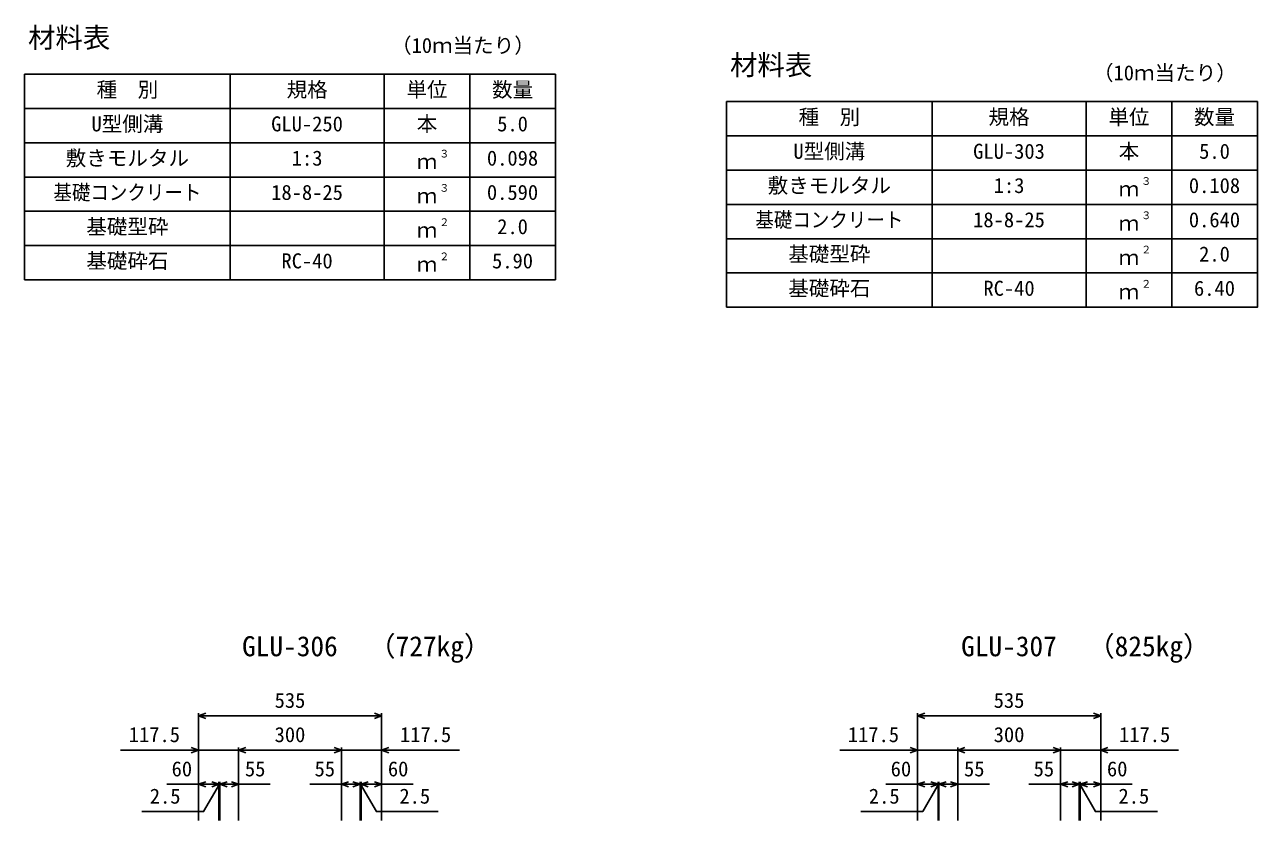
# Model space of a CAD drawing. Units: millimetres, scale not verified. Extents: x -25200 to 25200, y -8910 to 8910.
# Drawn here: x 2431 to 6031, y 1898 to 4221 of the extents above; entities that cross this region are included whole.
import ezdxf
from ezdxf.enums import TextEntityAlignment as Align

# ---------------------------------------------------------------- set-up
doc = ezdxf.new("R2010")
doc.units = ezdxf.units.MM
doc.header["$LTSCALE"] = 30
for name, color, linetype, lineweight in [('0-0_DIM', 7, 'Continuous', 25), ('0-3_HYO', 3, 'Continuous', 25), ('0-4_HYO2', 4, 'Continuous', 25), ('0-7_TXT', 7, 'Continuous', 25)]:
    doc.layers.add(name, color=color, linetype=linetype, lineweight=lineweight)
doc.styles.add('ＭＳ ゴシック', font='')
doc.styles.get('ＭＳ ゴシック').set_extended_font_data('MS Gothic')

msp = doc.modelspace()

# ---------------------------------------------------------------- linework, layer by layer
at = {"layer": '0-0_DIM'}
for p, q in [((2938.6, 2211.03), (2938.6, 1898.41)), ((3473.6, 2203.53), (2938.6, 2203.53)), ((3473.6, 2211.03), (3473.6, 1898.41)), ((5038.6, 2211.03), (5038.6, 1898.41)), ((5573.6, 2203.53), (5038.6, 2203.53)), ((5573.6, 2211.03), (5573.6, 1898.41)), ((2711.39, 2103.53), (2938.6, 2103.53)), ((3056.1, 2103.53), (2938.6, 2103.53)), ((3056.1, 2111.03), (3056.1, 1898.41)), ((3056.1, 2103.53), (3356.1, 2103.53)), ((3356.1, 2111.03), (3356.1, 1898.41)), ((3356.1, 2103.53), (3473.6, 2103.53)), ((3700.8, 2103.53), (3473.6, 2103.53)), ((4811.39, 2103.53), (5038.6, 2103.53)), ((5156.1, 2103.53), (5038.6, 2103.53)), ((5156.1, 2111.03), (5156.1, 1898.41)), ((5156.1, 2103.53), (5456.1, 2103.53)), ((5456.1, 2111.03), (5456.1, 1898.41)), ((5456.1, 2103.53), (5573.6, 2103.53)), ((5800.8, 2103.53), (5573.6, 2103.53)), ((2938.6, 2003.53), (2846.28, 2003.53)), ((2938.6, 2003.53), (2998.6, 2003.53)), ((2998.6, 2011.03), (2998.6, 1898.41)), ((2998.6, 2003.53), (3001.1, 2003.53)), ((3001.1, 2011.03), (3001.1, 1898.41)), ((3056.1, 2003.53), (3001.1, 2003.53)), ((3056.1, 2003.53), (3148.41, 2003.53)), ((3356.1, 2003.53), (3263.78, 2003.53)), ((3356.1, 2003.53), (3411.1, 2003.53)), ((3411.1, 2011.03), (3411.1, 1898.41)), ((3411.1, 2003.53), (3413.6, 2003.53)), ((3413.6, 2011.03), (3413.6, 1898.41)), ((3473.6, 2003.53), (3413.6, 2003.53)), ((3473.6, 2003.53), (3565.91, 2003.53)), ((5038.6, 2003.53), (4946.28, 2003.53)), ((5038.6, 2003.53), (5098.6, 2003.53)), ((5098.6, 2011.03), (5098.6, 1898.41)), ((5098.6, 2003.53), (5101.1, 2003.53)), ((5101.1, 2011.03), (5101.1, 1898.41)), ((5156.1, 2003.53), (5101.1, 2003.53)), ((5156.1, 2003.53), (5248.41, 2003.53)), ((5456.1, 2003.53), (5363.78, 2003.53)), ((5456.1, 2003.53), (5511.1, 2003.53)), ((5511.1, 2011.03), (5511.1, 1898.41)), ((5511.1, 2003.53), (5513.6, 2003.53)), ((5513.6, 2011.03), (5513.6, 1898.41)), ((5573.6, 2003.53), (5513.6, 2003.53)), ((5573.6, 2003.53), (5665.91, 2003.53))]:
    msp.add_line(p, q, dxfattribs=at)
for points in [[(2959.74, 2195.84), (2938.6, 2203.53), (2959.74, 2211.23)], [(3452.45, 2211.23), (3473.6, 2203.53), (3452.45, 2195.84)], [(5059.74, 2195.84), (5038.6, 2203.53), (5059.74, 2211.23)], [(5552.45, 2211.23), (5573.6, 2203.53), (5552.45, 2195.84)], [(2917.45, 2095.84), (2938.6, 2103.53), (2917.45, 2111.23)], [(3077.24, 2095.84), (3056.1, 2103.53), (3077.24, 2111.23)], [(3334.95, 2111.23), (3356.1, 2103.53), (3334.95, 2095.84)], [(3494.74, 2095.84), (3473.6, 2103.53), (3494.74, 2111.23)], [(5017.45, 2095.84), (5038.6, 2103.53), (5017.45, 2111.23)], [(5177.24, 2095.84), (5156.1, 2103.53), (5177.24, 2111.23)], [(5434.95, 2111.23), (5456.1, 2103.53), (5434.95, 2095.84)], [(5594.74, 2095.84), (5573.6, 2103.53), (5594.74, 2111.23)], [(2999.85, 2003.53), (2953.89, 1923.93), (2773.17, 1923.93)], [(2959.74, 2011.23), (2938.6, 2003.53), (2959.74, 1995.84)], [(2977.45, 2011.23), (2998.6, 2003.53), (2977.45, 1995.84)], [(3022.24, 2011.23), (3001.1, 2003.53), (3022.24, 1995.84)], [(3034.95, 2011.23), (3056.1, 2003.53), (3034.95, 1995.84)], [(3377.24, 2011.23), (3356.1, 2003.53), (3377.24, 1995.84)], [(3389.95, 2011.23), (3411.1, 2003.53), (3389.95, 1995.84)], [(3412.35, 2003.53), (3458.31, 1923.93), (3639.03, 1923.93)], [(3434.74, 2011.23), (3413.6, 2003.53), (3434.74, 1995.84)], [(3452.45, 2011.23), (3473.6, 2003.53), (3452.45, 1995.84)], [(5099.85, 2003.53), (5053.89, 1923.93), (4873.17, 1923.93)], [(5059.74, 2011.23), (5038.6, 2003.53), (5059.74, 1995.84)], [(5077.45, 2011.23), (5098.6, 2003.53), (5077.45, 1995.84)], [(5122.24, 2011.23), (5101.1, 2003.53), (5122.24, 1995.84)], [(5134.95, 2011.23), (5156.1, 2003.53), (5134.95, 1995.84)], [(5477.24, 2011.23), (5456.1, 2003.53), (5477.24, 1995.84)], [(5489.95, 2011.23), (5511.1, 2003.53), (5489.95, 1995.84)], [(5512.35, 2003.53), (5558.31, 1923.93), (5739.03, 1923.93)], [(5534.74, 2011.23), (5513.6, 2003.53), (5534.74, 1995.84)], [(5552.45, 2011.23), (5573.6, 2003.53), (5552.45, 1995.84)]]:
    msp.add_lwpolyline(points, dxfattribs=at)
at = {"layer": '0-3_HYO'}
for p, q in [((3031.1, 4076.59), (3031.1, 3476.59)), ((3481.1, 4076.59), (3481.1, 3476.59)), ((3731.1, 4076.59), (3731.1, 3476.59)), ((5081.1, 3996.59), (5081.1, 3396.59)), ((5531.1, 3996.59), (5531.1, 3396.59)), ((5781.1, 3996.59), (5781.1, 3396.59)), ((2431.1, 3976.59), (3981.1, 3976.59)), ((4481.1, 3896.59), (6031.1, 3896.59))]:
    msp.add_line(p, q, dxfattribs=at)
for points in [[(2431.1, 3476.59), (3981.1, 3476.59), (3981.1, 4076.59), (2431.1, 4076.59)], [(4481.1, 3396.59), (6031.1, 3396.59), (6031.1, 3996.59), (4481.1, 3996.59)]]:
    msp.add_lwpolyline(points, close=True, dxfattribs=at)
at = {"layer": '0-4_HYO2'}
for p, q in [((2431.1, 3876.59), (3981.1, 3876.59)), ((4481.1, 3796.59), (6031.1, 3796.59)), ((2431.1, 3776.59), (3981.1, 3776.59)), ((2431.1, 3676.59), (3981.1, 3676.59)), ((4481.1, 3696.59), (6031.1, 3696.59)), ((2431.1, 3576.59), (3981.1, 3576.59)), ((4481.1, 3596.59), (6031.1, 3596.59)), ((4481.1, 3496.59), (6031.1, 3496.59))]:
    msp.add_line(p, q, dxfattribs=at)

# ---------------------------------------------------------------- texts
at = {"layer": '0-0_DIM', "style": 'ＭＳ ゴシック'}
for s, p in [('535', (3161.1, 2213.53)), ('535', (5261.1, 2213.53)), ('117.5', (2735.1, 2113.53)), ('300', (3161.1, 2113.53)), ('117.5', (3527.09, 2113.53)), ('117.5', (4835.1, 2113.53)), ('300', (5261.1, 2113.53)), ('117.5', (5627.09, 2113.53)), ('60', (2860.28, 2013.53)), ('55', (3074.42, 2013.53)), ('55', (3277.78, 2013.53)), ('60', (3491.92, 2013.53)), ('60', (4960.28, 2013.53)), ('55', (5174.42, 2013.53)), ('55', (5377.78, 2013.53)), ('60', (5591.92, 2013.53)), ('2.5', (2796.59, 1933.93)), ('2.5', (3525.6, 1933.93)), ('2.5', (4896.59, 1933.93)), ('2.5', (5625.6, 1933.93))]:
    msp.add_text(s, height=43.99, dxfattribs=at).set_placement(p, align=Align.BOTTOM_LEFT)
at = {"layer": '0-7_TXT', "style": 'ＭＳ ゴシック'}
for s, height, p in [('材料表', 58.65, (2441.1, 4136.59)), ('（10ｍ当たり）', 43.99, (3501.09, 4125.59)), ('材料表', 58.65, (4491.1, 4056.59)), ('（10ｍ当たり）', 43.99, (5551.09, 4045.59)), ('種\u3000別', 43.99, (2641.1, 3996.59)), ('規格', 43.99, (3196.1, 3996.59)), ('単位', 43.99, (3546.1, 3996.59)), ('数量', 43.99, (3796.1, 3996.59)), ('U型側溝', 43.99, (2626.1, 3896.59)), ('本', 43.99, (3576.1, 3896.59)), ('種\u3000別', 43.99, (4691.1, 3916.59)), ('規格', 43.99, (5246.1, 3916.59)), ('単位', 43.99, (5596.1, 3916.59)), ('数量', 43.99, (5846.1, 3916.59)), ('GLU-250', 43.99, (3151.1, 3896.59)), ('5.0', 43.99, (3811.1, 3896.59)), ('敷きモルタル', 43.99, (2551.1, 3796.59)), ('1:3', 43.99, (3211.1, 3796.59)), ('３', 21.99, (3641.64, 3826.96)), ('0.098', 43.99, (3781.1, 3796.59)), ('U型側溝', 43.99, (4676.1, 3816.59)), ('GLU-303', 43.99, (5201.1, 3816.59)), ('本', 43.99, (5626.1, 3816.59)), ('5.0', 43.99, (5861.1, 3816.59)), ('ｍ', 43.99, (3576.1, 3786.59)), ('敷きモルタル', 43.99, (4601.1, 3716.59)), ('18-8-25', 43.99, (3151.1, 3696.59)), ('３', 21.99, (3641.64, 3726.96)), ('0.590', 43.99, (3781.1, 3696.59)), ('1:3', 43.99, (5261.1, 3716.59)), ('ｍ', 43.99, (5626.1, 3706.59)), ('３', 21.99, (5691.64, 3746.96)), ('0.108', 43.99, (5831.1, 3716.59)), ('ｍ', 43.99, (3576.1, 3686.59)), ('18-8-25', 43.99, (5201.1, 3616.59)), ('３', 21.99, (5691.64, 3646.96)), ('0.640', 43.99, (5831.1, 3616.59)), ('基礎型砕', 43.99, (2611.1, 3596.59)), ('２', 21.99, (3641.64, 3626.96)), ('2.0', 43.99, (3811.1, 3596.59)), ('ｍ', 43.99, (5626.1, 3606.59)), ('ｍ', 43.99, (3576.1, 3586.59)), ('基礎型砕', 43.99, (4661.1, 3516.59)), ('２', 21.99, (5691.64, 3546.96)), ('2.0', 43.99, (5861.1, 3516.59)), ('基礎砕石', 43.99, (2611.1, 3496.59)), ('RC-40', 43.99, (3181.1, 3496.59)), ('ｍ', 43.99, (3576.1, 3486.59)), ('２', 21.99, (3641.64, 3526.96)), ('5.90', 43.99, (3796.1, 3496.59)), ('ｍ', 43.99, (5626.1, 3506.59)), ('基礎砕石', 43.99, (4661.1, 3416.59)), ('RC-40', 43.99, (5231.1, 3416.59)), ('２', 21.99, (5691.64, 3446.96)), ('6.40', 43.99, (5846.1, 3416.59)), ('ｍ', 43.99, (5626.1, 3406.59)), ('GLU-306', 58.65, (3066.1, 2359.83)), ('（727kg）', 58.65, (3434.47, 2359.83)), ('GLU-307', 58.65, (5166.1, 2359.83)), ('（825kg）', 58.65, (5534.47, 2359.83))]:
    msp.add_text(s, height=height, dxfattribs=at).set_placement(p, align=Align.BOTTOM_LEFT)
at = {"layer": '0-7_TXT', "style": 'ＭＳ ゴシック', "width": 0.9}
for p in [(2515.1, 3696.59), (4565.1, 3616.59)]:
    msp.add_text('基礎コンクリート', height=43.99, dxfattribs=at).set_placement(p, align=Align.BOTTOM_LEFT)

doc.saveas('drawing.dxf')
